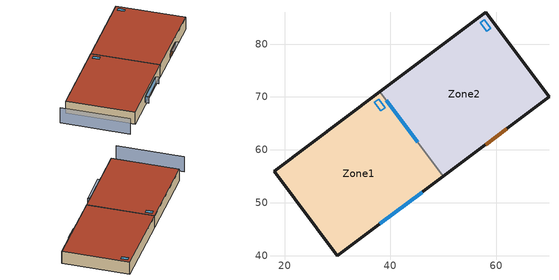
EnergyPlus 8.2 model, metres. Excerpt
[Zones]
Zone1
 floor ground (Exterior Floor): 30,40 18,56 38,71 50,55 z0
 wall outside (Exterior Wall): 38,71 18,56 30,40 50,55 z0:4
 wall to Zone2 (Interior Wall): 50,55 38,71 z0:4
 window (Exterior Window): 38,46 46,52 z1:3
 window inside (Interior Window): 45.2,61.4 39.2,69.4 z1:3
 roof outside (Exterior Roof): 30,40 50,55 38,71 18,56 z4
 skylight (Exterior Window): 37,69 38.2,67.4 39,68 37.8,69.6 z4
Zone2
 floor ground (Exterior Floor): 58,86 70,70 50,55 38,71 z0
 wall outside (Exterior Wall): 50,55 70,70 58,86 38,71 z0:4
 door (Exterior Door): 58,61 62,64 z0:2
 roof outside (Exterior Roof): 70,70 58,86 38,71 50,55 z4
 skylight (Exterior Window): 57,84 58.2,82.4 59,83 57.8,84.6 z4
shading: 14,53 26,37 z0:5; 46.68,51.26 46.08,52.06 / 38.52,45.14 37.92,45.94 z1:3; 38,46 38.6,45.2 46.6,51.2 46,52 z3.1; 58,61 58.6,60.2 62.6,63.2 62,64 z2.1
[Building]
Building: North Axis {deg}=0; Terrain=City; Loads Convergence Tolerance Value=0.04; Temperature Convergence Tolerance Value {deltaC}=0.4; Solar Distribution=FullInteriorAndExterior; Maximum Number of Warmup Days=25; Minimum Number of Warmup Days=6
[Site:Location]
CHICAGO_IL_USA TMY2-94846: Latitude {deg}=41.78; Longitude {deg}=-87.75; Time Zone {hr}=-6; Elevation {m}=190
[Material]
Name | Roughness | Thickness {m} | Conductivity {W/m-K} | Density {kg/m3} | Specific Heat {J/kg-K}
F08 Metal surface | Smooth | 0.0008 | 45.28 | 7824 | 500
I01 25mm insulation board | MediumRough | 0.0254 | 0.03 | 43 | 1210
I02 50mm insulation board | MediumRough | 0.0508 | 0.03 | 43 | 1210
G01a 19mm gypsum board | MediumSmooth | 0.019 | 0.16 | 800 | 1090
M11 100mm lightweight concrete | MediumRough | 0.1016 | 0.53 | 1280 | 840
F16 Acoustic tile | MediumSmooth | 0.0191 | 0.06 | 368 | 590
M01 100mm brick | MediumRough | 0.1016 | 0.89 | 1920 | 790
M15 200mm heavyweight concrete | MediumRough | 0.2032 | 1.95 | 2240 | 900
[Material:AirGap]
Name | Thermal Resistance {m2-K/W}
F04 Wall air space resistance | 0.15
F05 Ceiling air space resistance | 0.18
[WindowMaterial:Glazing]
Clear 3mm: Optical Data Type=SpectralAverage; Thickness {m}=0.003; Solar Transmittance at Normal Incidence=0.837; Front Side Solar Reflectance at Normal Incidence=0.075; Back Side Solar Reflectance at Normal Incidence=0.075; Visible Transmittance at Normal Incidence=0.898; Front Side Visible Reflectance at Normal Incidence=0.081; Back Side Visible Reflectance at Normal Incidence=0.081; Infrared Transmittance at Normal Incidence=0; Front Side Infrared Hemispherical Emissivity=0.84; Back Side Infrared Hemispherical Emissivity=0.84; Conductivity {W/m-K}=0.9
[WindowMaterial:Gas]
Air 13mm: Gas Type=Air; Thickness {m}=0.0127
[Construction]
Exterior Floor: I02 50mm insulation board, M15 200mm heavyweight concrete
Exterior Wall: M01 100mm brick, M15 200mm heavyweight concrete, I02 50mm insulation board, F04 Wall air space resistance, G01a 19mm gypsum board
Interior Wall: G01a 19mm gypsum board, F04 Wall air space resistance, G01a 19mm gypsum board
Exterior Roof: M11 100mm lightweight concrete, F05 Ceiling air space resistance, F16 Acoustic tile
Exterior Window: Clear 3mm, Air 13mm, Clear 3mm
Interior Window: Clear 3mm
Exterior Door: F08 Metal surface, I01 25mm insulation board
[Zone] Multiplier=1
Zone1; Zone2
[Lights]
Zone1 Lights: Zone or ZoneList=Zone1; Schedule=Lighting Schedule; Design Level Calculation Method=LightingLevel; Lighting Level {W}=1464.375; Return Air Fraction=0; Fraction Radiant=0.2; Fraction Visible=0.2; Fraction Replaceable=1
[Daylighting:Controls]
Zone1: Total Daylighting Reference Points=2; X-Coordinate of First Reference Point {m}=12.5; Y-Coordinate of First Reference Point {m}=5; Z-Coordinate of First Reference Point {m}=0.9; X-Coordinate of Second Reference Point {m}=12.5; Y-Coordinate of Second Reference Point {m}=15; Z-Coordinate of Second Reference Point {m}=0.9; Fraction of Zone Controlled by First Reference Point=0.5; Fraction of Zone Controlled by Second Reference Point=0.5; Illuminance Setpoint at First Reference Point {lux}=500; Illuminance Setpoint at Second Reference Point {lux}=500; Lighting Control Type=1; Glare Calculation Azimuth Angle of View Direction Clockwise from Zone y-Axis {deg}=180; Maximum Allowable Discomfort Glare Index=20; Minimum Input Power Fraction for Continuous Dimming Control=0.3; Minimum Light Output Fraction for Continuous Dimming Control=0.2; Number of Stepped Control Steps=0; Probability Lighting will be Reset When Needed in Manual Stepped Control=1
[Schedule:Compact]
Lighting Schedule: Through: 12/31, For: Weekdays, Until: 6:00, 0.05, Until: 7:00, 0.2, Until: 17:00, 1, Until: 18:00, 0.5, Until: 24:00, 0.05, For: Weekends Holidays, Until: 24:00, 0.05, For: SummerDesignDay, Until: 6:00, 0.05, Until: 7:00, 0.2, Until: 17:00, 1, Until: 18:00, 0.5, Until: 24:00, 0.05, For: WinterDesignDay, Until: 6:00, 0.05, Until: 7:00, 0.2, Until: 17:00, 1, Until: 18:00, 0.5, Until: 24:00, 0.05, For: CustomDay1, Until: 24:00, 0.05, For: CustomDay2, Until: 24:00, 0.05
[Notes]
Basecase reference for SimpleSurfaces_Test
